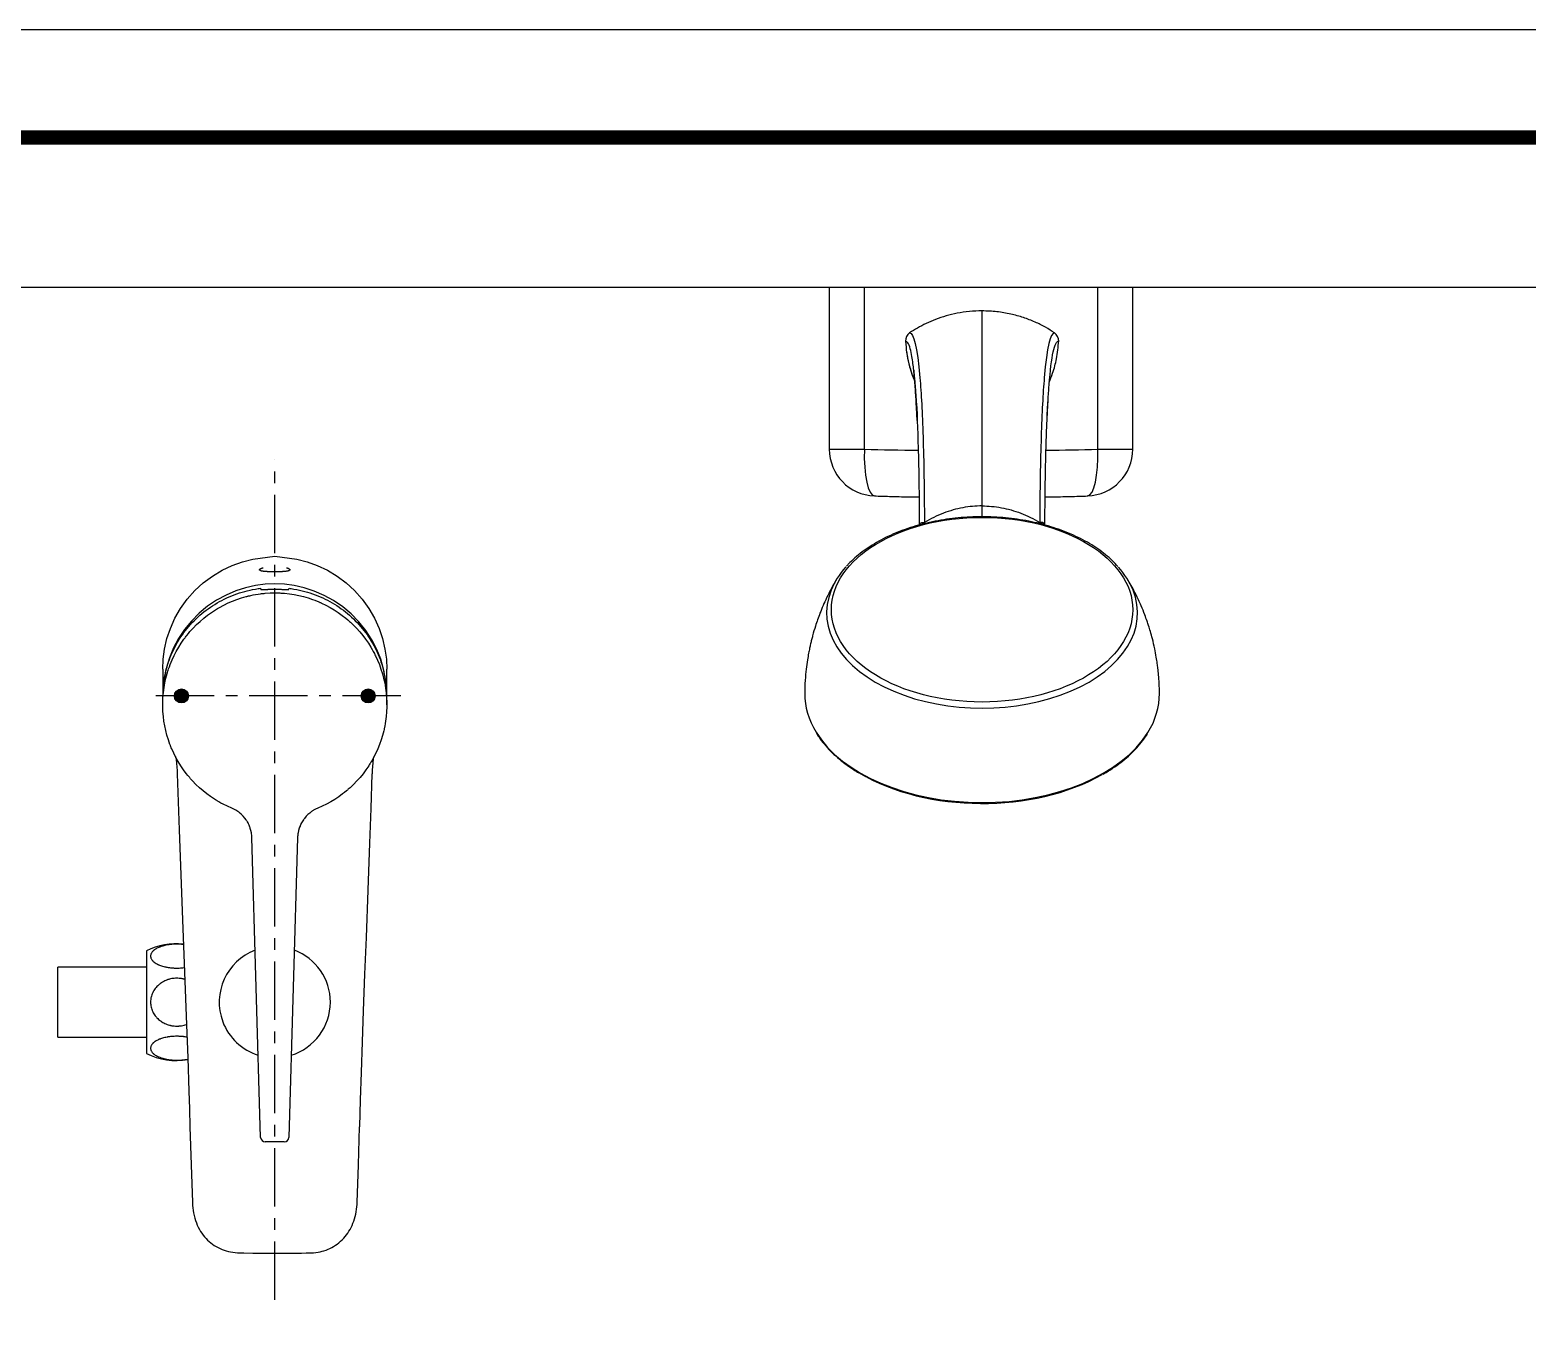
# Model space of a CAD drawing. Extents: x 0 to 1354, y 0 to 992.
# Drawn here: x 274 to 594.7, y 715.3 to 992.2 of the extents above; entities that cross this region are included whole.
import ezdxf

# ---------------------------------------------------------------- set-up
doc = ezdxf.new("R2010")
doc.units = 0
doc.header["$LTSCALE"] = 10
doc.header["$MEASUREMENT"] = 0
doc.linetypes.add('CENTER', pattern=[2, 1.25, -0.25, 0.25, -0.25])
doc.layers.get('0').update_dxf_attribs({"linetype": 'CONTINUOUS'})
doc.layers.add('1', color=7, linetype='CONTINUOUS')
doc.layers.add('치수선', color=7, linetype='CONTINUOUS', lineweight=20)

msp = doc.modelspace()

# ---------------------------------------------------------------- hatches: boundary and pattern name
at = {"layer": '1'}
h = msp.add_hatch(color=1, dxfattribs=at)
h.dxf.hatch_style = 1
h.paths.add_polyline_path([(304.95, 849.43), (307.95, 849.43, 0.414214), (306.45, 850.93, 0.414214)])
h.paths.add_polyline_path([(304.95, 849.43, 0.414214), (306.45, 847.93, 0.414214), (307.95, 849.43)])
h = msp.add_hatch(color=5, dxfattribs=at)
h.dxf.hatch_style = 1
h.paths.add_polyline_path([(344.95, 849.43), (347.95, 849.43, 0.414214), (346.45, 850.93, 0.414214)])
h.paths.add_polyline_path([(344.95, 849.43, 0.414214), (346.45, 847.93, 0.414214), (347.95, 849.43)])

# ---------------------------------------------------------------- linework, layer by layer
at = {"color": 1, "linetype": 'CENTER'}
for p, q in [((326.45, 720.02), (326.45, 900.07)), ((353.45, 849.43), (299.45, 849.43))]:
    msp.add_line(p, q, dxfattribs=at)
at = {"lineweight": -3, "ltscale": 0.5}
msp.add_lwpolyline([(0, 0), (1354.08, 0), (1354.08, 992.16), (0, 992.16)], close=True, dxfattribs=at)
at = {"color": 5, "linetype": 'ByBlock', "lineweight": -3, "const_width": 3.12}
msp.add_lwpolyline([(21.77, 42.48), (1332.17, 42.48), (1332.17, 969.12), (21.77, 969.12)], close=True, dxfattribs=at)
for points in [[(302.45, 855.18), (302.54, 857.32), (302.84, 859.5), (303.35, 861.72), (304.1, 863.93), (305.07, 866.09), (306.27, 868.19), (307.7, 870.17), (309.33, 872.01), (311.14, 873.67), (313.1, 875.13), (315.18, 876.37), (317.33, 877.39), (319.54, 878.17), (321.75, 878.72), (326.45, 879.43)], [(326.45, 879.43), (331.14, 878.72), (333.35, 878.17), (335.56, 877.39), (337.72, 876.37), (339.79, 875.13), (341.75, 873.67), (343.56, 872.01), (345.19, 870.17), (346.62, 868.19), (347.82, 866.09), (348.8, 863.93), (349.54, 861.72), (350.05, 859.5), (350.35, 857.32), (350.45, 855.18)], [(326.45, 876.04), (326.36, 876.04), (326.27, 876.04), (326.18, 876.04), (326.09, 876.04), (326.05, 876.04), (326.01, 876.04), (325.97, 876.04), (325.93, 876.04), (325.85, 876.04), (325.78, 876.04), (325.74, 876.05), (325.71, 876.05), (325.67, 876.05), (325.64, 876.05), (325.58, 876.05), (325.51, 876.05), (325.39, 876.05), (325.28, 876.06), (325.23, 876.06), (325.18, 876.06), (325.13, 876.06), (325.08, 876.06), (324.99, 876.07), (324.91, 876.07), (324.83, 876.08), (324.75, 876.08), (324.68, 876.08), (324.61, 876.09), (324.47, 876.1), (324.35, 876.11), (324.3, 876.11), (324.24, 876.12), (324.19, 876.12), (324.14, 876.13), (324.05, 876.14), (323.96, 876.15), (323.88, 876.16), (323.8, 876.17), (323.73, 876.19), (323.67, 876.2), (323.61, 876.21), (323.55, 876.23), (323.45, 876.26), (323.37, 876.29), (323.31, 876.32), (323.26, 876.36), (323.22, 876.39), (323.2, 876.43), (323.2, 876.45), (323.2, 876.47), (323.2, 876.49), (323.2, 876.5), (323.2, 876.51), (323.21, 876.52), (323.23, 876.56), (323.28, 876.61), (323.34, 876.66), (323.42, 876.71), (323.45, 876.73), (323.47, 876.74), (323.5, 876.75), (323.53, 876.77), (323.59, 876.8), (323.65, 876.82), (323.73, 876.85), (323.81, 876.88), (323.93, 876.92)], [(328.97, 876.92), (329.11, 876.88), (329.18, 876.85), (329.26, 876.82), (329.32, 876.79), (329.38, 876.76), (329.43, 876.74), (329.48, 876.71), (329.56, 876.66), (329.62, 876.61), (329.63, 876.6), (329.64, 876.58), (329.65, 876.57), (329.66, 876.56), (329.68, 876.54), (329.69, 876.51), (329.7, 876.47), (329.69, 876.43), (329.67, 876.39), (329.63, 876.36), (329.58, 876.32), (329.52, 876.29), (329.44, 876.26), (329.34, 876.23), (329.28, 876.21), (329.22, 876.2), (329.16, 876.19), (329.09, 876.17), (329.05, 876.17), (329.01, 876.16), (328.97, 876.16), (328.93, 876.15), (328.84, 876.14), (328.74, 876.13), (328.69, 876.12), (328.64, 876.12), (328.59, 876.11), (328.53, 876.11), (328.41, 876.1), (328.28, 876.09), (328.24, 876.09), (328.21, 876.08), (328.17, 876.08), (328.13, 876.08), (328.06, 876.07), (327.97, 876.07), (327.89, 876.07), (327.8, 876.06), (327.7, 876.06), (327.6, 876.06), (327.55, 876.05), (327.49, 876.05), (327.43, 876.05), (327.37, 876.05), (327.31, 876.05), (327.24, 876.05), (327.21, 876.05), (327.18, 876.05), (327.14, 876.05), (327.11, 876.04), (327.03, 876.04), (326.96, 876.04), (326.88, 876.04), (326.8, 876.04), (326.78, 876.04), (326.76, 876.04), (326.73, 876.04), (326.71, 876.04), (326.67, 876.04), (326.63, 876.04), (326.58, 876.04), (326.54, 876.04), (326.51, 876.04), (326.49, 876.04), (326.48, 876.04), (326.47, 876.04), (326.46, 876.04), (326.46, 876.04), (326.45, 876.04), (326.45, 876.04)], [(350.18, 853.02), (349.76, 855.15), (349.13, 857.3), (348.28, 859.41), (347.21, 861.48), (345.94, 863.45), (344.46, 865.3), (342.8, 867.01), (340.99, 868.54), (339.05, 869.87), (337.01, 871), (334.9, 871.91), (332.76, 872.6), (330.62, 873.08), (328.51, 873.36), (326.45, 873.44), (324.41, 873.36), (322.32, 873.09), (320.21, 872.62), (318.1, 871.94), (316.01, 871.06), (313.99, 869.96), (312.06, 868.66), (310.26, 867.16), (308.6, 865.5), (307.12, 863.68), (305.84, 861.74), (304.76, 859.72), (303.89, 857.63), (303.23, 855.52), (302.78, 853.4), (302.52, 851.32)], [(303.03, 854.45), (303.05, 854.56), (303.08, 854.68), (303.21, 855.2), (303.36, 855.71), (303.51, 856.23), (303.68, 856.74), (303.87, 857.26), (304.06, 857.76), (304.27, 858.27), (304.49, 858.77), (304.72, 859.27), (304.97, 859.76), (305.22, 860.24), (305.49, 860.72), (305.76, 861.19), (306.05, 861.66), (306.35, 862.12), (306.67, 862.57), (306.99, 863.01), (307.32, 863.45), (307.67, 863.89), (308.03, 864.31), (308.4, 864.74), (308.78, 865.15), (309.17, 865.56), (309.58, 865.95), (309.99, 866.34), (310.41, 866.72), (310.84, 867.09), (311.28, 867.44), (311.73, 867.79), (312.18, 868.13), (312.65, 868.45), (313.12, 868.77), (313.61, 869.07), (314.1, 869.37), (314.6, 869.65), (315.11, 869.93), (315.63, 870.19), (316.16, 870.44), (316.69, 870.68), (317.23, 870.91), (317.78, 871.12), (318.32, 871.32), (318.88, 871.51), (319.43, 871.68), (320, 871.84), (320.56, 871.99), (321.14, 872.12), (321.71, 872.24), (322.29, 872.35), (322.88, 872.44), (323.13, 872.47), (323.38, 872.51)], [(323.38, 872.51), (323.41, 872.4), (323.45, 872.29)], [(329.45, 872.29), (329.48, 872.4), (329.51, 872.51)], [(329.51, 872.51), (329.75, 872.48), (329.98, 872.44), (330.56, 872.35), (331.14, 872.25), (331.72, 872.13), (332.29, 872), (332.86, 871.85), (333.43, 871.69), (333.99, 871.51), (334.55, 871.33), (335.1, 871.13), (335.65, 870.91), (336.18, 870.69), (336.71, 870.45), (337.23, 870.21), (337.75, 869.95), (338.26, 869.67), (338.76, 869.39), (339.25, 869.1), (339.74, 868.79), (340.22, 868.47), (340.69, 868.14), (341.15, 867.8), (341.6, 867.45), (342.04, 867.09), (342.48, 866.73), (342.89, 866.35), (343.31, 865.97), (343.7, 865.57), (344.09, 865.17), (344.47, 864.76), (344.84, 864.34), (345.2, 863.92), (345.55, 863.48), (345.89, 863.04), (346.22, 862.59), (346.53, 862.13), (346.83, 861.67), (347.12, 861.2), (347.4, 860.73), (347.67, 860.25), (347.92, 859.77), (348.16, 859.28), (348.4, 858.79), (348.61, 858.29), (348.82, 857.79), (349.02, 857.29), (349.2, 856.77), (349.37, 856.26), (349.53, 855.74), (349.68, 855.22), (349.81, 854.69), (349.84, 854.57), (349.87, 854.45)], [(317.24, 825.38), (316.29, 825.8), (315.36, 826.26), (314.9, 826.5), (314.45, 826.76), (314.34, 826.82), (314.23, 826.89), (314.12, 826.95), (314.01, 827.02), (313.78, 827.16), (313.57, 827.29), (312.71, 827.87), (311.88, 828.47), (311.08, 829.11), (310.3, 829.78), (309.56, 830.49), (308.84, 831.23), (308.67, 831.42), (308.49, 831.61), (308.41, 831.71), (308.32, 831.81), (308.24, 831.91), (308.15, 832.01), (307.82, 832.41), (307.5, 832.81), (306.89, 833.64), (306.31, 834.49), (305.77, 835.36), (305.27, 836.25), (304.8, 837.17), (304.38, 838.11), (304.28, 838.35), (304.18, 838.59), (304.13, 838.71), (304.08, 838.83), (304.04, 838.95), (303.99, 839.07), (303.81, 839.56), (303.65, 840.05), (303.35, 841.03), (303.09, 842.02), (302.88, 843.03), (302.7, 844.04), (302.58, 845.06), (302.49, 846.09), (302.48, 846.34), (302.47, 846.6), (302.46, 846.73), (302.46, 846.86), (302.45, 846.99), (302.45, 847.12), (302.45, 847.64), (302.45, 848.16), (302.5, 849.18), (302.6, 850.21), (302.73, 851.22), (302.91, 852.23), (303.13, 853.24), (303.4, 854.23), (303.47, 854.48), (303.55, 854.73), (303.63, 854.98), (303.71, 855.22), (303.88, 855.71), (304.06, 856.2), (304.45, 857.15), (304.88, 858.08), (305.35, 858.99), (305.86, 859.88), (306.41, 860.75), (307, 861.6), (307.07, 861.71), (307.15, 861.81), (307.23, 861.91), (307.31, 862.02), (307.46, 862.22), (307.62, 862.43), (307.95, 862.83), (308.28, 863.22), (308.97, 863.99), (309.69, 864.72), (310.44, 865.42), (311.22, 866.09), (312.03, 866.72), (312.87, 867.33), (313.08, 867.47), (313.3, 867.62), (313.52, 867.76), (313.73, 867.89), (314.18, 868.16), (314.62, 868.42), (315.53, 868.91), (316.45, 869.36), (317.39, 869.76), (318.35, 870.13), (319.33, 870.46), (320.32, 870.74), (320.45, 870.78), (320.57, 870.81), (320.7, 870.84), (320.82, 870.87), (321.08, 870.93), (321.33, 870.99), (321.84, 871.09), (322.35, 871.18), (322.86, 871.27), (323.37, 871.34), (323.63, 871.37), (323.89, 871.4), (324.15, 871.43), (324.4, 871.45), (325.44, 871.52), (326.48, 871.54), (326.99, 871.53), (327.51, 871.51), (327.77, 871.5), (328.03, 871.48), (328.16, 871.48), (328.29, 871.47), (328.42, 871.46), (328.55, 871.45), (329.58, 871.33), (330.59, 871.18), (331.6, 870.98), (332.6, 870.74), (333.58, 870.45), (334.56, 870.13), (335.04, 869.95), (335.52, 869.76), (335.76, 869.66), (336, 869.56), (336.12, 869.5), (336.24, 869.45), (336.35, 869.4), (336.47, 869.34), (337.4, 868.89), (338.31, 868.4), (339.19, 867.88), (340.05, 867.31), (340.88, 866.71), (341.69, 866.08), (342.08, 865.75), (342.47, 865.41), (342.66, 865.23), (342.85, 865.06), (342.95, 864.97), (343.04, 864.88), (343.13, 864.79), (343.23, 864.7), (343.95, 863.96), (344.64, 863.19), (345.29, 862.4), (345.91, 861.58), (346.49, 860.74), (347.04, 859.87), (347.3, 859.42), (347.55, 858.97), (347.67, 858.74), (347.79, 858.51), (347.91, 858.28), (348.02, 858.05), (348.46, 857.11), (348.85, 856.16), (349.19, 855.19), (349.5, 854.21), (349.76, 853.22), (349.99, 852.22), (350.08, 851.71), (350.17, 851.2), (350.19, 851.07), (350.2, 850.94), (350.22, 850.81), (350.24, 850.69), (350.27, 850.43), (350.3, 850.17), (350.39, 849.14), (350.44, 848.12), (350.44, 847.09), (350.4, 846.07), (350.32, 845.04), (350.19, 844.02), (350.11, 843.51), (350.01, 843), (349.99, 842.88), (349.96, 842.75), (349.94, 842.62), (349.91, 842.49), (349.85, 842.24), (349.8, 841.99), (349.54, 840.99), (349.23, 840.01), (348.89, 839.04), (348.51, 838.09), (348.08, 837.16), (347.62, 836.24), (347.37, 835.78), (347.11, 835.34), (347.04, 835.22), (346.98, 835.11), (346.91, 835), (346.84, 834.89), (346.7, 834.67), (346.56, 834.45), (345.98, 833.6), (345.37, 832.78), (344.72, 831.98), (344.04, 831.22), (343.33, 830.48), (342.58, 829.77), (342.38, 829.6), (342.19, 829.43), (342.09, 829.34), (341.99, 829.26), (341.89, 829.18), (341.79, 829.09), (341.39, 828.76), (340.98, 828.45), (340.15, 827.84), (339.3, 827.27), (338.42, 826.74), (337.52, 826.25), (336.6, 825.8), (335.65, 825.38)], [(323.45, 872.29), (323.45, 872.29), (323.47, 872.28), (323.49, 872.27), (323.51, 872.27), (323.55, 872.26), (323.59, 872.26), (323.6, 872.26), (323.61, 872.26), (323.62, 872.26), (323.64, 872.26), (323.66, 872.26), (323.69, 872.26), (323.75, 872.25), (323.82, 872.25), (323.89, 872.25), (323.97, 872.26), (324.01, 872.26), (324.05, 872.26), (324.08, 872.26), (324.1, 872.26), (324.12, 872.26), (324.15, 872.26), (324.24, 872.26), (324.34, 872.27), (324.45, 872.27), (324.56, 872.27), (324.68, 872.28), (324.8, 872.28), (324.83, 872.28), (324.86, 872.28), (324.89, 872.28), (324.92, 872.28), (324.98, 872.28), (325.05, 872.29), (325.18, 872.29), (325.31, 872.29), (325.45, 872.3), (325.58, 872.3), (325.65, 872.3), (325.72, 872.3), (325.76, 872.3), (325.8, 872.3), (325.83, 872.3), (325.87, 872.3), (326.01, 872.3), (326.16, 872.31), (326.3, 872.31), (326.45, 872.31), (326.59, 872.31), (326.74, 872.31), (326.77, 872.31), (326.81, 872.31), (326.85, 872.31), (326.88, 872.3), (326.95, 872.3), (327.03, 872.3), (327.17, 872.3), (327.31, 872.3), (327.45, 872.3), (327.58, 872.29), (327.65, 872.29), (327.71, 872.29), (327.78, 872.29), (327.85, 872.29), (327.97, 872.28), (328.1, 872.28), (328.22, 872.28), (328.33, 872.27), (328.44, 872.27), (328.55, 872.27), (328.6, 872.26), (328.65, 872.26), (328.7, 872.26), (328.75, 872.26), (328.84, 872.26), (328.92, 872.26), (329, 872.25), (329.07, 872.25), (329.11, 872.25), (329.14, 872.25), (329.17, 872.25), (329.2, 872.26), (329.26, 872.26), (329.3, 872.26), (329.35, 872.26), (329.38, 872.27), (329.41, 872.27), (329.43, 872.28), (329.43, 872.28), (329.44, 872.29), (329.44, 872.29), (329.45, 872.29)], [(302.45, 855.18), (302.45, 852.31), (302.45, 849.44)], [(303.03, 854.45), (302.82, 853.46), (302.66, 852.44), (302.6, 851.93), (302.54, 851.41), (302.5, 850.88), (302.47, 850.35), (302.46, 850.08), (302.45, 849.81), (302.45, 849.68), (302.45, 849.54), (302.45, 849.3)], [(350.45, 849.3), (350.42, 850.32), (350.41, 850.59), (350.39, 850.86), (350.39, 850.99), (350.38, 851.12), (350.36, 851.25), (350.35, 851.39), (350.3, 851.91), (350.23, 852.43), (350.16, 852.95), (350.07, 853.45), (349.97, 853.95), (349.87, 854.45)], [(350.45, 849.44), (350.45, 852.31), (350.45, 855.18)], [(350.45, 847.54), (350.45, 849.3)], [(305.21, 836.46), (305.3, 835.85), (305.4, 835.03), (305.47, 834.2), (305.52, 833.49), (305.54, 832.78)], [(347.35, 832.78), (347.38, 833.54), (347.43, 834.3), (347.51, 835.13), (347.61, 835.96), (347.67, 836.36)], [(305.56, 832.78), (305.75, 826.77), (305.96, 820.76), (306.31, 811.12), (306.68, 801.49), (307.11, 790.24), (307.54, 779), (307.8, 771.88), (308.04, 764.76), (308.15, 760.93), (308.25, 757.09)], [(344.64, 757.09), (344.8, 762.91), (344.99, 768.73), (345.22, 775.33), (345.46, 781.93), (345.76, 789.81), (346.07, 797.69), (346.46, 807.79), (346.83, 817.9), (347.09, 825.34), (347.34, 832.78)], [(321.56, 819.1), (321.55, 819.23), (321.54, 819.36), (321.53, 819.48), (321.52, 819.61), (321.49, 819.86), (321.45, 820.1), (321.35, 820.59), (321.21, 821.07), (321.17, 821.19), (321.13, 821.31), (321.11, 821.37), (321.09, 821.43), (321.06, 821.49), (321.04, 821.55), (320.94, 821.78), (320.83, 822.01), (320.72, 822.23), (320.59, 822.45), (320.53, 822.56), (320.46, 822.67), (320.39, 822.77), (320.32, 822.88), (320.02, 823.28), (319.7, 823.66), (319.34, 824.02), (318.97, 824.35), (318.87, 824.43), (318.77, 824.51), (318.67, 824.58), (318.56, 824.65), (318.35, 824.79), (318.14, 824.93), (317.7, 825.17), (317.24, 825.38)], [(335.65, 825.38), (335.19, 825.17), (334.75, 824.93), (334.64, 824.86), (334.54, 824.79), (334.43, 824.72), (334.33, 824.65), (334.12, 824.5), (333.93, 824.35), (333.55, 824.02), (333.2, 823.67), (333.03, 823.48), (332.87, 823.28), (332.83, 823.23), (332.79, 823.18), (332.75, 823.13), (332.72, 823.08), (332.64, 822.98), (332.57, 822.88), (332.3, 822.45), (332.06, 822.01), (332.03, 821.95), (332.01, 821.89), (331.98, 821.84), (331.95, 821.78), (331.9, 821.66), (331.85, 821.55), (331.76, 821.31), (331.68, 821.08), (331.54, 820.6), (331.44, 820.11), (331.4, 819.86), (331.37, 819.61), (331.36, 819.54), (331.36, 819.48), (331.35, 819.42), (331.35, 819.36), (331.34, 819.23), (331.34, 819.1)], [(323.42, 754.85), (321.56, 819.1)], [(331.34, 819.1), (329.48, 754.85)], [(305.45, 796.26), (305.19, 796.25), (304.93, 796.25), (304.67, 796.23), (304.41, 796.21), (304.15, 796.19), (303.89, 796.16), (303.77, 796.14), (303.64, 796.12), (303.58, 796.11), (303.51, 796.1), (303.45, 796.09), (303.39, 796.08), (303.14, 796.03), (302.9, 795.98), (302.67, 795.92), (302.44, 795.85), (302.22, 795.79), (302, 795.71), (301.89, 795.67), (301.79, 795.63), (301.74, 795.61), (301.68, 795.59), (301.63, 795.57), (301.58, 795.55), (301.39, 795.46), (301.2, 795.37), (301.03, 795.27), (300.87, 795.17), (300.71, 795.06), (300.57, 794.95), (300.53, 794.92), (300.5, 794.89), (300.46, 794.86), (300.43, 794.84), (300.37, 794.78), (300.31, 794.72), (300.2, 794.6), (300.11, 794.48), (300.03, 794.35), (299.96, 794.22), (299.94, 794.16), (299.91, 794.09), (299.9, 794.06), (299.89, 794.03), (299.88, 794), (299.87, 793.96), (299.85, 793.83), (299.84, 793.7), (299.85, 793.57), (299.87, 793.44), (299.89, 793.37), (299.91, 793.31), (299.92, 793.27), (299.93, 793.24), (299.94, 793.21), (299.96, 793.18), (300.02, 793.05), (300.1, 792.92), (300.19, 792.8), (300.3, 792.68), (300.36, 792.62), (300.42, 792.56), (300.45, 792.53), (300.48, 792.5), (300.52, 792.48), (300.55, 792.45), (300.7, 792.34), (300.85, 792.23), (301.01, 792.13), (301.19, 792.03), (301.28, 791.98), (301.37, 791.93), (301.42, 791.91), (301.47, 791.89), (301.52, 791.87), (301.57, 791.84), (301.77, 791.76), (301.98, 791.68), (302.2, 791.61), (302.42, 791.54), (302.65, 791.47), (302.89, 791.41), (302.95, 791.4), (303.01, 791.39), (303.07, 791.37), (303.13, 791.36), (303.25, 791.33), (303.38, 791.31), (303.63, 791.27), (303.88, 791.23), (304.13, 791.2), (304.39, 791.18), (304.52, 791.16), (304.65, 791.15), (304.78, 791.15), (304.92, 791.14), (305.18, 791.13), (305.45, 791.13)], [(306.88, 796.17), (306.51, 796.21), (306.38, 796.22), (306.25, 796.23), (306.18, 796.23), (306.12, 796.24), (306.05, 796.24), (305.98, 796.24), (305.72, 796.25), (305.45, 796.26)], [(298.95, 794.82), (298.95, 794.61), (298.95, 793.98), (298.95, 792.97), (298.95, 791.6), (298.95, 789.93), (298.95, 788.03), (298.95, 785.97), (298.95, 783.82)], [(279.95, 783.82), (279.95, 785.76), (279.95, 787.57), (279.95, 789.12), (279.95, 790.32), (279.95, 791.06), (279.95, 791.32)], [(298.95, 791.32), (279.95, 791.32)], [(305.45, 788.95), (305.18, 788.94), (304.92, 788.92), (304.66, 788.9), (304.4, 788.86), (304.14, 788.81), (303.89, 788.74), (303.76, 788.71), (303.63, 788.67), (303.57, 788.65), (303.51, 788.63), (303.45, 788.61), (303.38, 788.58), (303.14, 788.49), (302.9, 788.38), (302.66, 788.27), (302.43, 788.14), (302.21, 788), (301.99, 787.85), (301.89, 787.78), (301.78, 787.69), (301.73, 787.65), (301.68, 787.61), (301.63, 787.57), (301.58, 787.52), (301.38, 787.35), (301.2, 787.16), (301.03, 786.97), (300.86, 786.76), (300.71, 786.55), (300.56, 786.33), (300.53, 786.27), (300.49, 786.22), (300.46, 786.16), (300.43, 786.1), (300.37, 785.98), (300.31, 785.86), (300.2, 785.62), (300.11, 785.38), (300.03, 785.13), (299.96, 784.88), (299.93, 784.75), (299.91, 784.62), (299.9, 784.55), (299.89, 784.49), (299.88, 784.42), (299.87, 784.36), (299.85, 784.09), (299.84, 783.82), (299.85, 783.56), (299.87, 783.3), (299.91, 783.04), (299.96, 782.78), (300.02, 782.53), (300.1, 782.27), (300.13, 782.21), (300.15, 782.15), (300.17, 782.09), (300.2, 782.03), (300.25, 781.9), (300.3, 781.78), (300.42, 781.55), (300.56, 781.32), (300.7, 781.1), (300.85, 780.89), (300.89, 780.84), (300.93, 780.79), (300.98, 780.73), (301.02, 780.68), (301.11, 780.58), (301.2, 780.49), (301.38, 780.3), (301.57, 780.12), (301.78, 779.95), (301.99, 779.79), (302.09, 779.72), (302.2, 779.64), (302.26, 779.61), (302.32, 779.57), (302.37, 779.54), (302.43, 779.5), (302.66, 779.37), (302.9, 779.26), (303.14, 779.15), (303.38, 779.06), (303.63, 778.97), (303.88, 778.9), (303.95, 778.88), (304.01, 778.86), (304.08, 778.85), (304.14, 778.83), (304.27, 778.81), (304.4, 778.78), (304.66, 778.74), (304.92, 778.72), (305.18, 778.7), (305.44, 778.69), (305.58, 778.69), (305.71, 778.7), (305.77, 778.7), (305.84, 778.71), (305.91, 778.71), (305.97, 778.72), (306.24, 778.74), (306.5, 778.78), (306.75, 778.83), (307.01, 778.9), (307.26, 778.97), (307.51, 779.05), (307.54, 779.07)], [(305.45, 791.13), (305.71, 791.13), (305.97, 791.14), (306.23, 791.15), (306.49, 791.17), (306.75, 791.2), (307.01, 791.23), (307.07, 791.24)], [(307.17, 788.7), (307.01, 788.74), (306.95, 788.76), (306.89, 788.77), (306.82, 788.79), (306.76, 788.8), (306.63, 788.83), (306.5, 788.86), (306.24, 788.9), (305.97, 788.92), (305.71, 788.94), (305.45, 788.95)], [(279.95, 776.32), (279.95, 776.58), (279.95, 777.32), (279.95, 778.52), (279.95, 780.07), (279.95, 781.88), (279.95, 783.82)], [(298.95, 783.82), (298.95, 781.67), (298.95, 779.61), (298.95, 777.71), (298.95, 776.04), (298.95, 774.67), (298.95, 773.66), (298.95, 773.03), (298.95, 772.82)], [(279.95, 776.32), (298.95, 776.32)], [(305.42, 776.51), (305.16, 776.51), (304.9, 776.5), (304.64, 776.48), (304.38, 776.46), (304.12, 776.44), (303.87, 776.41), (303.74, 776.39), (303.61, 776.37), (303.55, 776.36), (303.49, 776.35), (303.43, 776.34), (303.36, 776.33), (303.12, 776.28), (302.88, 776.22), (302.64, 776.17), (302.42, 776.1), (302.19, 776.03), (301.98, 775.96), (301.87, 775.92), (301.77, 775.88), (301.71, 775.86), (301.66, 775.84), (301.61, 775.81), (301.56, 775.79), (301.37, 775.7), (301.19, 775.61), (301.01, 775.51), (300.85, 775.41), (300.7, 775.3), (300.55, 775.19), (300.52, 775.17), (300.48, 775.14), (300.45, 775.11), (300.42, 775.08), (300.36, 775.02), (300.3, 774.96), (300.19, 774.84), (300.1, 774.72), (300.02, 774.59), (299.96, 774.47), (299.93, 774.4), (299.91, 774.34), (299.9, 774.3), (299.89, 774.27), (299.88, 774.24), (299.87, 774.21), (299.85, 774.07), (299.84, 773.94), (299.85, 773.81), (299.87, 773.68), (299.89, 773.62), (299.91, 773.55), (299.92, 773.52), (299.93, 773.49), (299.95, 773.45), (299.96, 773.42), (300.03, 773.29), (300.11, 773.17), (300.2, 773.04), (300.31, 772.92), (300.37, 772.87), (300.43, 772.81), (300.46, 772.78), (300.5, 772.75), (300.53, 772.72), (300.56, 772.69), (300.71, 772.58), (300.86, 772.48), (301.03, 772.37), (301.2, 772.28), (301.3, 772.23), (301.39, 772.18), (301.44, 772.16), (301.49, 772.14), (301.54, 772.11), (301.59, 772.09), (301.79, 772.01), (302, 771.93), (302.22, 771.85), (302.44, 771.79), (302.67, 771.72), (302.91, 771.66), (302.97, 771.65), (303.03, 771.64), (303.09, 771.62), (303.15, 771.61), (303.27, 771.59), (303.4, 771.56), (303.65, 771.52), (303.9, 771.48), (304.15, 771.45), (304.41, 771.43), (304.54, 771.42), (304.67, 771.41), (304.74, 771.4), (304.8, 771.4), (304.87, 771.4), (304.94, 771.39), (305.2, 771.39), (305.46, 771.38), (305.72, 771.39), (305.99, 771.4), (306.25, 771.41), (306.51, 771.43), (306.64, 771.44), (306.77, 771.46), (306.83, 771.46), (306.89, 771.47), (306.96, 771.48), (307.02, 771.49), (307.28, 771.52), (307.52, 771.57), (307.8, 771.62)], [(307.64, 776.31), (307.5, 776.33), (307.25, 776.37), (307, 776.41), (306.87, 776.43), (306.74, 776.44), (306.61, 776.45), (306.48, 776.47), (306.22, 776.49), (305.95, 776.5), (305.82, 776.51), (305.69, 776.51), (305.62, 776.51), (305.56, 776.51), (305.52, 776.51), (305.49, 776.51), (305.46, 776.51), (305.42, 776.51)], [(308.26, 757.09), (308.52, 748.99), (308.81, 740.88)], [(344.09, 740.88), (344.38, 748.98), (344.62, 757.09)], [(328.48, 753.88), (324.42, 753.88)], [(308.81, 740.88), (308.82, 740.56), (308.84, 740.25), (308.89, 739.73), (308.96, 739.2), (309.05, 738.65), (309.17, 738.1), (309.31, 737.56), (309.47, 737.04), (309.65, 736.54), (309.85, 736.05), (310.07, 735.58), (310.31, 735.13), (310.56, 734.7), (310.83, 734.29), (311.11, 733.9), (311.42, 733.52), (311.73, 733.17), (312.06, 732.84), (312.4, 732.53), (312.75, 732.24), (313.11, 731.97), (313.49, 731.71), (313.88, 731.47), (314.29, 731.25), (314.72, 731.04), (315.15, 730.85), (315.6, 730.69), (316.05, 730.54), (316.52, 730.41), (316.99, 730.3), (317.48, 730.22), (317.96, 730.15), (318.45, 730.12), (318.93, 730.1), (319.38, 730.09), (319.83, 730.08), (321.72, 730.05), (323.61, 730.03), (325.52, 730.02), (327.42, 730.02), (329.32, 730.04), (331.23, 730.06), (332.19, 730.07), (333.14, 730.08), (333.7, 730.09), (334.26, 730.11), (334.76, 730.14), (335.25, 730.19), (335.71, 730.26), (336.16, 730.34), (336.58, 730.43), (336.99, 730.55), (337.43, 730.7), (337.86, 730.86), (338.26, 731.04), (338.65, 731.24), (339.06, 731.47), (339.45, 731.72), (339.83, 731.99), (340.2, 732.27), (340.56, 732.58), (340.9, 732.9), (341.22, 733.24), (341.53, 733.59), (341.82, 733.96), (342.09, 734.33), (342.34, 734.72), (342.58, 735.13), (342.8, 735.56), (343.01, 735.99), (343.2, 736.45), (343.37, 736.91), (343.53, 737.4), (343.67, 737.89), (343.79, 738.41), (343.89, 738.92), (343.97, 739.46), (344.03, 739.99), (344.07, 740.43), (344.09, 740.88)]]:
    msp.add_lwpolyline(points)
for points in [[(306.88, 796.25), (304.15, 796.51), (301.41, 796.02), (298.95, 794.82)], [(338.35, 783.82), (338.35, 788.78), (335.28, 793.21), (330.64, 794.96)], [(329.98, 772.46), (334.96, 774.01), (338.35, 778.61), (338.35, 783.82)], [(298.95, 772.82), (301.69, 771.48), (304.79, 771.02), (307.81, 771.51)], [(323.42, 754.85), (323.43, 754.31), (323.88, 753.88), (324.42, 753.88)], [(328.48, 753.88), (329.02, 753.88), (329.46, 754.31), (329.48, 754.85)]]:
    msp.add_open_spline(points, degree=3)
msp.add_open_spline([(322.25, 794.96), (316.1, 792.64), (312.99, 785.78), (315.31, 779.63), (316.6, 776.19), (319.41, 773.55), (322.91, 772.46)], degree=3, knots=[0, 0, 0, 0, 1, 1, 1, 2, 2, 2, 2])
at = {"layer": '1', "color": 7, "linetype": 'Continuous', "lineweight": -3}
for p, q in [((445.24, 936.96), (445.24, 902.31)), ((452.74, 936.96), (445.24, 936.96)), ((452.74, 902.31), (452.74, 936.96)), ((502.74, 936.96), (452.74, 936.96)), ((502.74, 902.31), (502.74, 936.96)), ((510.24, 936.96), (502.74, 936.96)), ((510.24, 902.31), (510.24, 936.96)), ((445.24, 902.31), (452.74, 902.31)), ((502.74, 902.31), (510.24, 902.31))]:
    msp.add_line(p, q, dxfattribs=at)
at = {"layer": '1'}
for centre in [(306.45, 849.43), (346.45, 849.43)]:
    msp.add_circle(centre, 1.5, dxfattribs=at)
at = {"layer": '1', "color": 7, "linetype": 'Continuous', "lineweight": -3}
for centre, start, end in [((455.24, 902.31), 180, 268.0491), ((500.24, 902.31), 271.9509, 0)]:
    msp.add_arc(centre, 10, start, end, dxfattribs=at)
for centre, major_axis, ratio, start_param, end_param in [((463.06, 925.56), (1.5, 0.07), 0.010727, 2.977137, 3.179895), ((455.24, 902.31), (-0.34, -9.99), 0.249864, 4.720899, 6.283961), ((500.24, 902.31), (0.34, -9.99), 0.249864, 6.282755, 7.845471), ((462.78, 886.89), (1.74, -0.99), 0.684175, 0.129436, 0.316805), ((493.15, 886.89), (-1.74, -0.99), 0.684175, 5.96638, 6.260639), ((477.96, 867.24), (33.3, 0), 0.612907, 2.637433, 2.901057), ((477.96, 867.24), (33.3, 0), 0.612907, 0.241768, 0.50179), ((477.96, 867.24), (33.3, 0), 0.612907, 2.901057, 6.524954), ((477.96, 849.87), (-38, 0), 0.612907, 6.278701, 6.642681), ((477.96, 849.87), (-38, 0), 0.612907, 2.778809, 3.146077), ((477.96, 849.87), (-38, 0), 0.612907, 0.359496, 2.77881), ((477.96, 849.5), (37.7, 0), 0.612907, 3.941186, 5.464289)]:
    msp.add_ellipse(centre, major_axis=major_axis, ratio=ratio, start_param=start_param, end_param=end_param, dxfattribs=at)
msp.add_ellipse((477.96, 867.92), major_axis=(32.28, 0), ratio=0.612907, dxfattribs=at)
for points, knots in [([(477.96, 931.96), (477.05, 931.93), (475.27, 931.88), (472.68, 931.49), (470.27, 930.91), (468.03, 930.17), (465.99, 929.29), (464.13, 928.32), (462.99, 927.59), (462.44, 927.24)], [0, 0, 0, 0, 0.166314, 0.324879, 0.475645, 0.618567, 0.753616, 0.880766, 1, 1, 1, 1]), ([(477.96, 890.17), (477.96, 892), (477.96, 895.56), (477.96, 900.54), (477.96, 905.17), (477.96, 909.43), (477.96, 914.6), (477.96, 918.97), (477.96, 922.53), (477.96, 924.81), (477.96, 926.75), (477.96, 928.41), (477.96, 929.79), (477.96, 930.89), (477.96, 931.64), (477.96, 931.89), (477.96, 931.96)], [0, 0, 0, 0, 0.066499, 0.133873, 0.201247, 0.268621, 0.335995, 0.470742, 0.538116, 0.60549, 0.672864, 0.740238, 0.807612, 0.874986, 0.94236, 1, 1, 1, 1]), ([(493.49, 927.24), (492.84, 927.65), (491.5, 928.51), (489.27, 929.61), (486.79, 930.58), (484.06, 931.33), (481.09, 931.85), (479.02, 931.92), (477.96, 931.96)], [0, 0, 0, 0, 0.139879, 0.290529, 0.451919, 0.624003, 0.806723, 1, 1, 1, 1]), ([(462.44, 927.24), (463.3, 927.3), (464.09, 924.29), (464.92, 914.32), (465.15, 910.13), (465.48, 899.81), (465.59, 893.69), (465.61, 886.6)], [0, 0, 0, 0, 0.5, 0.5, 0.75, 0.75, 1, 1, 1, 1]), ([(493.49, 927.24), (492.63, 927.3), (491.84, 924.29), (491, 914.32), (490.78, 910.13), (490.45, 899.81), (490.34, 893.69), (490.32, 886.6)], [0, 0, 0, 0, 0.5, 0.5, 0.75, 0.75, 1, 1, 1, 1]), ([(461.56, 925.49), (461.63, 924.62), (461.75, 922.98), (462.21, 920.7), (462.81, 918.63), (463.31, 917.34), (463.59, 916.7)], [0, 0, 0, 0, 0.286827, 0.54299, 0.768573, 1, 1, 1, 1]), ([(463.84, 912.56), (463.77, 913.8), (463.6, 916.26), (463.37, 918.86), (463.14, 920.81), (462.9, 922.43), (462.54, 924.06), (462.09, 925.26), (461.73, 925.41), (461.56, 925.49)], [0, 0, 0, 0, 0.140286, 0.299517, 0.381611, 0.486987, 0.634341, 0.826938, 1, 1, 1, 1]), ([(492.1, 912.72), (492.17, 913.9), (492.24, 915), (492.57, 919.25), (492.85, 921.6), (493.54, 924.72), (493.94, 925.49), (494.37, 925.49)], [0, 0, 0, 0, 0.134705, 0.134705, 0.567353, 0.567353, 1, 1, 1, 1]), ([(492.32, 916.67), (492.6, 917.31), (493.24, 918.95), (494.05, 921.89), (494.26, 924.22), (494.37, 925.49)], [0, 0, 0, 0, 0.23015, 0.580554, 1, 1, 1, 1]), ([(461.78, 923.27), (461.81, 923.02), (461.97, 921.92), (462.37, 920.09), (462.97, 918.23), (463.38, 917.23), (463.51, 916.91)], [0, 0, 0, 0, 0.112698, 0.507102, 0.844775, 1, 1, 1, 1]), ([(463.3, 919.37), (463.3, 919.37), (463.3, 919.35), (463.32, 919.17), (463.34, 918.96), (463.36, 918.72), (463.38, 918.49), (463.42, 918.13), (463.47, 917.62), (463.53, 916.91), (463.61, 916.03), (463.71, 914.75), (463.83, 913), (463.97, 911.05), (464.08, 909.43), (464.09, 908.9), (464.09, 908.72), (464.08, 908.7)], [0, 0, 0, 0, 0.026784, 0.09911, 0.162528, 0.217559, 0.269817, 0.323993, 0.385891, 0.456366, 0.536028, 0.618935, 0.745406, 0.874136, 0.936699, 0.992041, 1, 1, 1, 1]), ([(492.61, 919.2), (492.61, 919.2), (492.62, 919.29), (492.63, 919.38), (492.63, 919.38), (492.63, 919.38)], [0, 0, 0, 0, 0.006517, 0.978273, 1, 1, 1, 1]), ([(463.81, 913.02), (463.86, 912.33), (463.95, 910.82), (464.08, 908.11), (464.19, 905.23), (464.26, 902.77), (464.32, 900.73), (464.36, 899.03), (464.4, 896.99), (464.44, 894.59), (464.47, 891.77), (464.5, 888.85), (464.51, 886.82), (464.51, 885.91)], [0, 0, 0, 0, 0.12306, 0.247351, 0.36681, 0.479661, 0.530538, 0.590261, 0.659449, 0.738095, 0.826174, 0.923628, 1, 1, 1, 1]), ([(464.05, 908.45), (464.02, 909.07), (463.95, 910.5), (463.88, 911.82), (463.84, 912.56)], [0, 0, 0, 0, 0.417635, 1, 1, 1, 1]), ([(491.42, 885.91), (491.42, 886.81), (491.43, 888.85), (491.46, 891.75), (491.49, 894.57), (491.53, 896.97), (491.57, 899), (491.61, 900.68), (491.65, 902.12), (491.69, 903.45), (491.75, 905.37), (491.84, 907.84), (491.97, 910.7), (492.07, 912.29), (492.12, 913.02)], [0, 0, 0, 0, 0.076137, 0.17341, 0.261349, 0.339896, 0.409026, 0.46775, 0.51783, 0.566607, 0.616664, 0.740984, 0.871038, 1, 1, 1, 1]), ([(454.9, 892.31), (455.97, 892.27), (458.42, 892.19), (461.61, 892.12), (463.73, 892.09), (464.46, 892.08)], [0, 0, 0, 0, 0.340258, 0.773675, 1, 1, 1, 1]), ([(491.47, 892.09), (491.86, 892.1), (493.67, 892.12), (496.72, 892.17), (499.34, 892.25), (500.58, 892.29)], [0, 0, 0, 0, 0.12956, 0.58937, 1, 1, 1, 1]), ([(477.96, 890.17), (477.28, 890.15), (475.9, 890.11), (473.82, 889.81), (471.74, 889.32), (469.66, 888.63), (467.59, 887.73), (466.28, 886.98), (465.61, 886.59)], [0, 0, 0, 0, 0.157598, 0.318344, 0.482594, 0.650703, 0.823038, 1, 1, 1, 1]), ([(477.96, 890.17), (478.65, 890.15), (480.03, 890.11), (482.11, 889.81), (484.19, 889.32), (486.27, 888.63), (488.34, 887.73), (489.65, 886.98), (490.32, 886.59)], [0, 0, 0, 0, 0.157597, 0.318341, 0.482591, 0.6507, 0.823036, 1, 1, 1, 1]), ([(477.96, 887.84), (477.52, 887.84), (476.23, 887.82), (474.1, 887.72), (471.59, 887.48), (469.12, 887.11), (466.7, 886.64), (464.34, 886.05), (462.06, 885.35), (459.87, 884.54), (457.78, 883.62), (455.8, 882.61), (453.95, 881.5), (452.24, 880.31), (450.68, 879.03), (449.58, 877.99), (449.04, 877.37), (448.91, 877.22)], [0, 0, 0, 0, 0.038104, 0.110167, 0.182254, 0.254361, 0.3265, 0.398677, 0.470903, 0.543182, 0.615518, 0.687911, 0.760352, 0.832823, 0.905277, 0.977656, 1, 1, 1, 1]), ([(464.55, 886.11), (464.55, 886.12), (464.57, 886.2), (464.61, 886.26), (464.64, 886.32)], [0, 0, 0, 0, 0.142389, 1, 1, 1, 1]), ([(464.64, 886.32), (464.68, 886.38), (464.73, 886.44), (464.87, 886.53), (464.98, 886.58), (465.09, 886.6), (465.13, 886.61), (465.22, 886.62), (465.23, 886.62), (465.5, 886.62), (465.6, 886.6), (465.61, 886.6)], [0, 0, 0, 0, 0.25, 0.25, 0.5, 0.5, 0.625, 0.625, 0.75, 0.75, 1, 1, 1, 1]), ([(465.61, 886.6), (465.59, 886.58), (465.57, 886.56), (465.51, 886.52), (465.48, 886.5), (465.44, 886.46), (465.42, 886.45), (465.41, 886.44), (465.41, 886.44), (465.32, 886.37), (465.23, 886.3), (465.15, 886.23)], [0, 0, 0, 0, 0.14507, 0.14507, 0.350264, 0.350264, 0.426266, 0.426266, 0.445266, 0.445266, 1, 1, 1, 1]), ([(507.06, 877.18), (506.69, 877.6), (505.86, 878.47), (504.42, 879.73), (502.79, 880.96), (501, 882.11), (499.09, 883.16), (497.05, 884.12), (494.91, 884.98), (492.67, 885.73), (490.35, 886.38), (487.95, 886.91), (485.5, 887.32), (483.01, 887.62), (480.49, 887.8), (478.81, 887.84), (477.96, 887.84)], [0, 0, 0, 0, 0.064172, 0.135912, 0.207856, 0.279922, 0.352047, 0.424181, 0.496294, 0.568373, 0.640414, 0.712417, 0.784387, 0.85633, 0.928255, 1, 1, 1, 1]), ([(446.66, 874.22), (445.94, 872.99), (444.71, 870.68), (443.28, 867.38), (442.32, 864.66), (441.76, 862.76), (441.43, 861.48), (441.21, 860.58), (441, 859.63), (440.77, 858.48), (440.52, 857), (440.25, 855.06), (440.03, 852.64), (439.97, 850.87), (439.96, 849.9)], [0, 0, 0, 0, 0.167641, 0.309131, 0.422696, 0.506692, 0.541795, 0.577986, 0.615261, 0.656643, 0.715072, 0.791926, 0.887013, 1, 1, 1, 1]), ([(515.96, 849.9), (515.96, 850.65), (515.92, 852), (515.79, 853.82), (515.64, 855.24), (515.48, 856.5), (515.26, 857.9), (514.93, 859.67), (514.5, 861.51), (514.05, 863.16), (513.67, 864.42), (513.27, 865.6), (512.76, 867.03), (511.97, 868.97), (510.81, 871.46), (509.84, 873.25), (509.27, 874.22)], [0, 0, 0, 0, 0.087346, 0.158901, 0.214456, 0.254081, 0.308623, 0.380228, 0.465919, 0.530244, 0.581349, 0.620955, 0.67698, 0.759089, 0.866966, 1, 1, 1, 1]), ([(442.46, 841.52), (442.64, 841.21), (443.15, 840.38), (444.16, 839.08), (445.48, 837.62), (446.98, 836.22), (448.63, 834.89), (450.17, 833.81), (451.19, 833.19), (451.58, 832.97)], [0, 0, 0, 0, 0.095358, 0.256817, 0.418534, 0.580451, 0.74251, 0.904658, 1, 1, 1, 1]), ([(503.83, 832.65), (503.89, 832.69), (504.63, 833.08), (505.93, 833.93), (507.71, 835.2), (509.32, 836.54), (510.78, 837.96), (512.05, 839.44), (512.94, 840.61), (513.34, 841.29), (513.43, 841.45)], [0, 0, 0, 0, 0.013851, 0.170486, 0.327134, 0.483769, 0.640358, 0.796856, 0.953207, 1, 1, 1, 1])]:
    msp.add_open_spline(points, degree=3, knots=knots, dxfattribs=at)
for points in [[(462.44, 927.24), (461.9, 926.87), (461.53, 926.14), (461.56, 925.49)], [(494.37, 925.49), (494.4, 926.14), (494.03, 926.87), (493.49, 927.24)], [(491.89, 908.71), (491.96, 910.14), (492.02, 911.48), (492.1, 912.72)], [(452.74, 902.31), (456.57, 902.19), (460.41, 902.13), (464.28, 902.1)], [(491.66, 902.1), (495.39, 902.14), (499.08, 902.2), (502.74, 902.31)], [(477.96, 887.92), (477.96, 888.68), (477.96, 889.43), (477.96, 890.17)], [(464.88, 886.16), (465.12, 886.32), (465.36, 886.46), (465.61, 886.6)], [(465.61, 886.59), (465.61, 886.59), (465.61, 886.59), (465.61, 886.6)], [(491.29, 886.32), (491.1, 886.6), (490.74, 886.66), (490.32, 886.6)], [(490.32, 886.59), (490.32, 886.59), (490.32, 886.59), (490.32, 886.6)], [(490.32, 886.6), (490.48, 886.48), (490.65, 886.36), (490.81, 886.24)], [(491.05, 886.16), (490.81, 886.32), (490.57, 886.46), (490.32, 886.6)], [(491.42, 885.86), (491.41, 886.04), (491.37, 886.21), (491.29, 886.32)]]:
    msp.add_open_spline(points, degree=3, dxfattribs=at)
at = {"layer": '치수선', "lineweight": -3}
msp.add_line((949.47, 936.96), (172.74, 936.96), dxfattribs=at)

doc.saveas('drawing.dxf')
